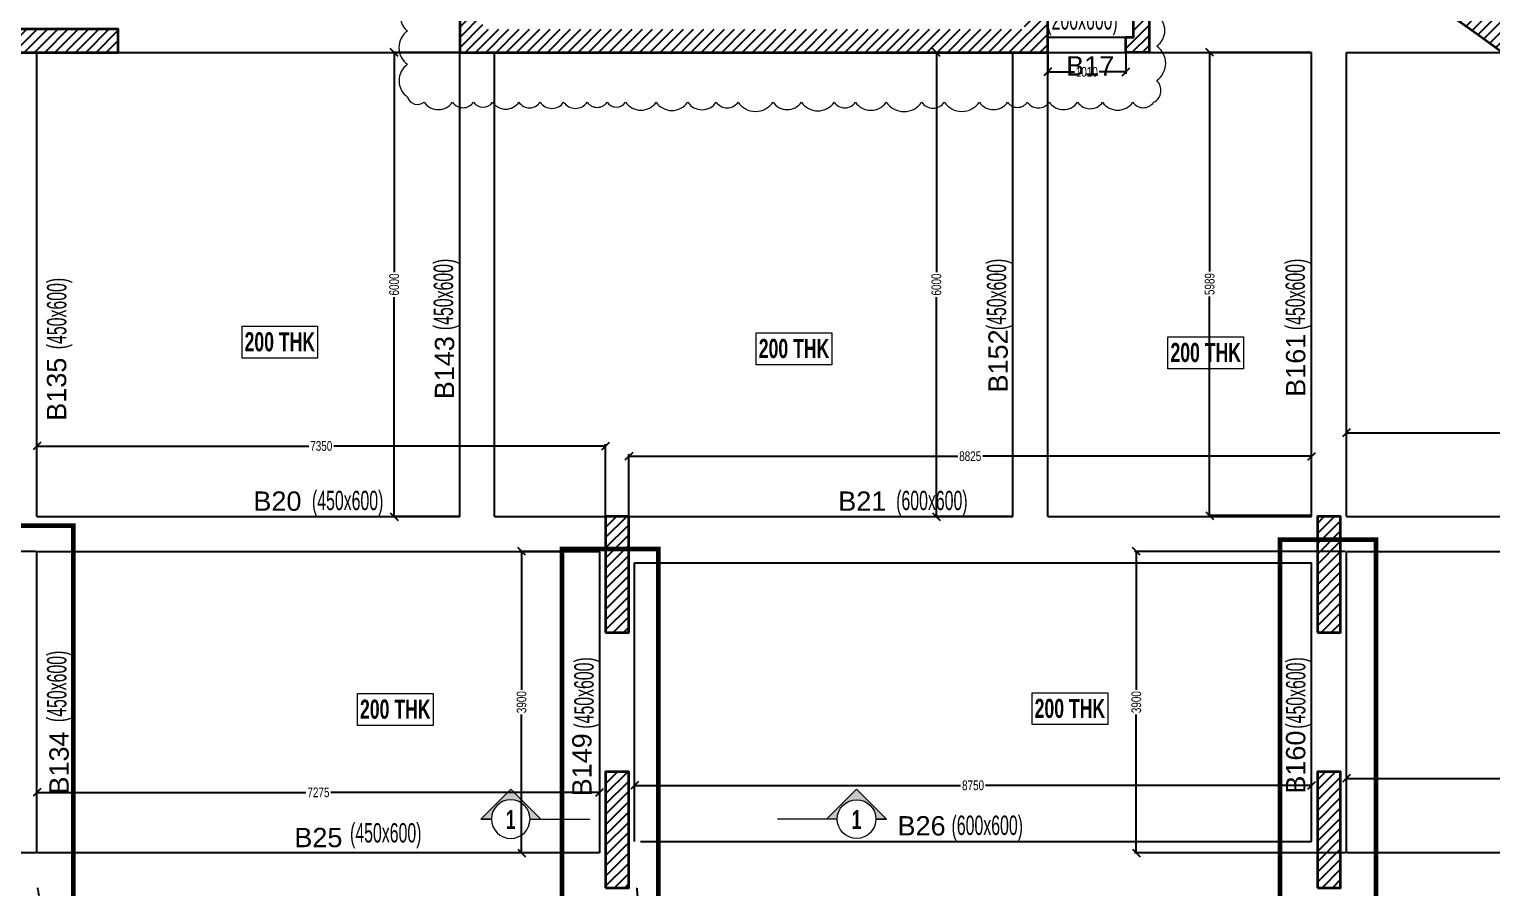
# Model space of a CAD drawing. Header units: millimetres. Extents: x 18542 to 87256, y 14692 to 73451.
# Drawn here: x 32736 to 51640, y 53562 to 64663 of the extents above; entities that cross this region are included whole.
import ezdxf
from ezdxf.enums import TextEntityAlignment as Align

# ---------------------------------------------------------------- set-up
doc = ezdxf.new("R2010")
doc.units = ezdxf.units.MM
doc.linetypes.add('HIDDEN', pattern=[0.375, 0.25, -0.125])
for name, color, linetype, lineweight in [('A-FLOR-IDEN', 11, 'Continuous', 9), ('G-ANNO-SYMB', 1, 'Continuous', 9), ('S-BEAM-IDEN', 2, 'Continuous', 9), ('S-COLS', 5, 'Continuous', 35)]:
    doc.layers.add(name, color=color, linetype=linetype, lineweight=lineweight)
for name, color, linetype in [('Beam Nos', 7, 'Continuous'), ('S-BEAM', 7, 'Continuous'), ('S-COL HATCH', 9, 'Continuous'), ('S-DIM', 7, 'Continuous')]:
    doc.layers.add(name, color=color, linetype=linetype)
doc.styles.add('SC-BBS1', font='SansSerif')
doc.styles.add('sobha.sed', font='swisscl.ttf')
doc.styles.add('Swis721 LtCn BT', font='swisscl.ttf', dxfattribs={"width": 0.9, "height": 233.355162})
doc.styles.add('Swis721 LtCn BT_B', font='', dxfattribs={"width": 0.9, "height": 246.918336})
doc.styles.get('Swis721 LtCn BT_B').set_extended_font_data('Swis721 LtCn BT', bold=True)
doc.dimstyles.new('S-50', dxfattribs={"dimscale": 50, "dimtxt": 2.5, "dimasz": 2, "dimexe": 0.5, "dimexo": 0.25, "dimgap": 0.25, "dimtad": 0, "dimdec": 0, "dimrnd": 0.0005, "dimzin": 0, "dimdsep": 46, "dimtxsty": 'sobha.sed', "dimblk": 'OBLIQUE', "dimcen": 0.09, "dimclrd": 8, "dimclre": 8, "dimclrt": 6, "dimadec": 0, "dimazin": 0, "dimtfac": 1, "dimtdec": 0, "dimtofl": 0, "dimtmove": 2, "dimatfit": 3, "dimfxl": 0.18, "dimtolj": 1, "dimtzin": 0, "dimlwd": -1, "dimlwe": -1, "dimarcsym": 0})
pattern_1 = [(45, (-31199541.81, 20886566.64), (-66.29126074, 66.29126074), [])]

# ---------------------------------------------------------------- blocks, each defined once
blk = doc.blocks.new('Detail View - M_Section Head - Structural Type 1-785420-STILT FLOOR FRAMING PLAN')
at = {"layer": 'G-ANNO-SYMB'}
h = blk.add_hatch(color=9, dxfattribs=at)
edge = h.paths.add_edge_path(flags=0)
edge.add_line((-8.5, 0), (-9.86, 0))
edge.add_line((-9.86, 0), (-5.99, 3.87))
edge.add_line((-5.99, 3.87), (-2.12, 0))
edge.add_line((-2.12, 0), (-3.5, 0))
edge.add_arc((-6, 0), 2.5, 360, 540)
for p, q in [((-5.99, 3.87), (-9.86, 0)), ((-5.99, 3.87), (-2.12, 0)), ((-8.5, 0), (-9.86, 0)), ((-3.5, 0), (-2.12, 0))]:
    blk.add_line(p, q, dxfattribs=at)
at = {"layer": 'G-ANNO-SYMB', "color": 5}
for p, q in [((-5.99, 3.87), (-9.86, 0)), ((-2.12, 0), (-5.99, 3.87)), ((-9.86, 0), (-8.5, 0)), ((-3.5, 0), (4.24, 0)), ((-3.5, 0), (-2.12, 0))]:
    blk.add_line(p, q, dxfattribs=at)
at = {"layer": 'G-ANNO-SYMB'}
blk.add_arc((-6, 0), 2.5, 360, 180, dxfattribs=at)
at = {"layer": 'G-ANNO-SYMB', "color": 5}
for start, end in [(360, 180), (180, 360)]:
    blk.add_arc((-6, 0), 2.5, start, end, dxfattribs=at)
blk = doc.blocks.new('_OBLIQUE')
at = {"color": 0, "linetype": 'ByBlock'}
blk.add_line((-0.5, -0.5), (0.5, 0.5), dxfattribs=at)
blk = doc.blocks.new('*D348')
at = {"layer": 'Defpoints', "color": 0, "transparency": 16777216}
for p in [(45901, 64363, 0), (46911, 64363, 0), (46911, 64112)]:
    blk.add_point(p, dxfattribs=at)
at = {"layer": 'S-DIM', "color": 8, "transparency": 16777216}
for p, q in [((45901, 64350), (45901, 64087)), ((46911, 64350), (46911, 64087)), ((45901, 64112), (46246, 64112)), ((46911, 64112), (46565, 64112))]:
    blk.add_line(p, q, dxfattribs=at)
at = {"layer": 'S-DIM', "color": 8, "transparency": 16777216, "xscale": 100, "yscale": 100, "zscale": 100, "rotation": 180}
blk.add_blockref('_OBLIQUE', (45901, 64112), dxfattribs=at)
at = {"layer": 'S-DIM', "color": 8, "transparency": 16777216, "xscale": 100, "yscale": 100, "zscale": 100}
blk.add_blockref('_OBLIQUE', (46911, 64112), dxfattribs=at)
at = {"layer": 'S-DIM', "color": 6, "transparency": 16777216, "insert": (46406, 64112), "char_height": 125, "attachment_point": 5, "style": 'sobha.sed'}
blk.add_mtext('\\A1;1010', dxfattribs=at)
blk = doc.blocks.new('*D351')
at = {"layer": 'Defpoints', "color": 0, "transparency": 16777216}
for p in [(40186, 59274), (32836, 58362, 0), (40186, 58362, 0)]:
    blk.add_point(p, dxfattribs=at)
at = {"layer": 'S-DIM', "color": 8, "transparency": 16777216}
for p, q in [((32836, 58374), (32836, 59299)), ((32836, 59274), (36351, 59274)), ((40186, 59274), (36672, 59274)), ((40186, 58374), (40186, 59299))]:
    blk.add_line(p, q, dxfattribs=at)
at = {"layer": 'S-DIM', "color": 8, "transparency": 16777216, "xscale": 100, "yscale": 100, "zscale": 100, "rotation": 180}
blk.add_blockref('_OBLIQUE', (32836, 59274), dxfattribs=at)
at = {"layer": 'S-DIM', "color": 8, "transparency": 16777216, "xscale": 100, "yscale": 100, "zscale": 100}
blk.add_blockref('_OBLIQUE', (40186, 59274), dxfattribs=at)
at = {"layer": 'S-DIM', "color": 6, "transparency": 16777216, "insert": (36511, 59274), "char_height": 125, "attachment_point": 5, "style": 'sobha.sed'}
blk.add_mtext('\\A1;7350', dxfattribs=at)
blk = doc.blocks.new('*D352')
at = {"layer": 'Defpoints', "color": 0, "transparency": 16777216}
for p in [(49311, 59142), (40486, 58363, 0), (49311, 58362, 0)]:
    blk.add_point(p, dxfattribs=at)
at = {"layer": 'S-DIM', "color": 8, "transparency": 16777216}
for p, q in [((40486, 58375), (40486, 59167)), ((40486, 59142), (44738, 59142)), ((49311, 59142), (45060, 59142)), ((49311, 58374), (49311, 59167))]:
    blk.add_line(p, q, dxfattribs=at)
at = {"layer": 'S-DIM', "color": 8, "transparency": 16777216, "xscale": 100, "yscale": 100, "zscale": 100, "rotation": 180}
blk.add_blockref('_OBLIQUE', (40486, 59142), dxfattribs=at)
at = {"layer": 'S-DIM', "color": 8, "transparency": 16777216, "xscale": 100, "yscale": 100, "zscale": 100}
blk.add_blockref('_OBLIQUE', (49311, 59142), dxfattribs=at)
at = {"layer": 'S-DIM', "color": 6, "transparency": 16777216, "insert": (44899, 59142), "char_height": 125, "attachment_point": 5, "style": 'sobha.sed'}
blk.add_mtext('\\A1;8825', dxfattribs=at)
blk = doc.blocks.new('*D353')
at = {"layer": 'Defpoints', "color": 0, "transparency": 16777216}
for p in [(57111, 59444), (49761, 58362), (57111, 58362)]:
    blk.add_point(p, dxfattribs=at)
at = {"layer": 'S-DIM', "color": 8, "transparency": 16777216}
for p, q in [((49761, 58374), (49761, 59469)), ((49761, 59444), (53276, 59444)), ((57111, 59444), (53597, 59444)), ((57111, 58374), (57111, 59469))]:
    blk.add_line(p, q, dxfattribs=at)
at = {"layer": 'S-DIM', "color": 8, "transparency": 16777216, "xscale": 100, "yscale": 100, "zscale": 100, "rotation": 180}
blk.add_blockref('_OBLIQUE', (49761, 59444), dxfattribs=at)
at = {"layer": 'S-DIM', "color": 8, "transparency": 16777216, "xscale": 100, "yscale": 100, "zscale": 100}
blk.add_blockref('_OBLIQUE', (57111, 59444), dxfattribs=at)
at = {"layer": 'S-DIM', "color": 6, "transparency": 16777216, "insert": (53436, 59444), "char_height": 125, "attachment_point": 5, "style": 'sobha.sed'}
blk.add_mtext('\\A1;7350', dxfattribs=at)
blk = doc.blocks.new('*D273')
at = {"layer": 'Defpoints', "color": 0, "transparency": 16777216}
for p in [(40111, 54795), (32836, 54012, 0), (40111, 54012)]:
    blk.add_point(p, dxfattribs=at)
at = {"layer": 'S-DIM', "color": 8, "transparency": 16777216}
for p, q in [((32836, 54024), (32836, 54820)), ((32836, 54795), (36313, 54795)), ((40111, 54795), (36634, 54795)), ((40111, 54024), (40111, 54820))]:
    blk.add_line(p, q, dxfattribs=at)
at = {"layer": 'S-DIM', "color": 8, "transparency": 16777216, "xscale": 100, "yscale": 100, "zscale": 100, "rotation": 180}
blk.add_blockref('_OBLIQUE', (32836, 54795), dxfattribs=at)
at = {"layer": 'S-DIM', "color": 8, "transparency": 16777216, "xscale": 100, "yscale": 100, "zscale": 100}
blk.add_blockref('_OBLIQUE', (40111, 54795), dxfattribs=at)
at = {"layer": 'S-DIM', "color": 6, "transparency": 16777216, "insert": (36474, 54795), "char_height": 125, "attachment_point": 5, "style": 'sobha.sed'}
blk.add_mtext('\\A1;7275', dxfattribs=at)
blk = doc.blocks.new('*D274')
at = {"layer": 'Defpoints', "color": 0, "transparency": 16777216}
for p in [(49311, 54886), (40561, 54162, 0), (49311, 54162)]:
    blk.add_point(p, dxfattribs=at)
at = {"layer": 'S-DIM', "color": 8, "transparency": 16777216}
for p, q in [((40561, 54174), (40561, 54911)), ((40561, 54886), (44775, 54886)), ((49311, 54886), (45097, 54886)), ((49311, 54174), (49311, 54911))]:
    blk.add_line(p, q, dxfattribs=at)
at = {"layer": 'S-DIM', "color": 8, "transparency": 16777216, "xscale": 100, "yscale": 100, "zscale": 100, "rotation": 180}
blk.add_blockref('_OBLIQUE', (40561, 54886), dxfattribs=at)
at = {"layer": 'S-DIM', "color": 8, "transparency": 16777216, "xscale": 100, "yscale": 100, "zscale": 100}
blk.add_blockref('_OBLIQUE', (49311, 54886), dxfattribs=at)
at = {"layer": 'S-DIM', "color": 6, "transparency": 16777216, "insert": (44936, 54886), "char_height": 125, "attachment_point": 5, "style": 'sobha.sed'}
blk.add_mtext('\\A1;8750', dxfattribs=at)
blk = doc.blocks.new('*D275')
at = {"layer": 'Defpoints', "color": 0, "transparency": 16777216}
for p in [(57111, 54977), (49761, 54012, 0), (57111, 54012, 0)]:
    blk.add_point(p, dxfattribs=at)
at = {"layer": 'S-DIM', "color": 8, "transparency": 16777216}
for p, q in [((49761, 54024), (49761, 55002)), ((49761, 54977), (53276, 54977)), ((57111, 54977), (53597, 54977)), ((57111, 54024), (57111, 55002))]:
    blk.add_line(p, q, dxfattribs=at)
at = {"layer": 'S-DIM', "color": 8, "transparency": 16777216, "xscale": 100, "yscale": 100, "zscale": 100, "rotation": 180}
blk.add_blockref('_OBLIQUE', (49761, 54977), dxfattribs=at)
at = {"layer": 'S-DIM', "color": 8, "transparency": 16777216, "xscale": 100, "yscale": 100, "zscale": 100}
blk.add_blockref('_OBLIQUE', (57111, 54977), dxfattribs=at)
at = {"layer": 'S-DIM', "color": 6, "transparency": 16777216, "insert": (53436, 54977), "char_height": 125, "attachment_point": 5, "style": 'sobha.sed'}
blk.add_mtext('\\A1;7350', dxfattribs=at)
blk = doc.blocks.new('*D438')
at = {"layer": 'Defpoints', "color": 0, "transparency": 16777216}
for p in [(31602, 57912), (32836, 57912), (32836, 54012, 0)]:
    blk.add_point(p, dxfattribs=at)
at = {"layer": 'S-DIM', "color": 8, "transparency": 16777216}
for p, q in [((32824, 57912), (31577, 57912)), ((31602, 57912), (31602, 56122)), ((31602, 54012), (31602, 55801)), ((32824, 54012), (31577, 54012))]:
    blk.add_line(p, q, dxfattribs=at)
at = {"layer": 'S-DIM', "color": 8, "transparency": 16777216, "xscale": 100, "yscale": 100, "zscale": 100}
for p, rotation in [((31602, 57912), 90), ((31602, 54012), 270)]:
    blk.add_blockref('_OBLIQUE', p, dxfattribs=dict(at, rotation=rotation))
at = {"layer": 'S-DIM', "color": 6, "transparency": 16777216, "insert": (31602, 55962), "char_height": 125, "attachment_point": 5, "rotation": 90, "style": 'sobha.sed'}
blk.add_mtext('\\A1;3900', dxfattribs=at)
blk = doc.blocks.new('*D439')
at = {"layer": 'Defpoints', "color": 0, "transparency": 16777216}
for p in [(40111, 57912), (39100, 54012), (40111, 54012, 0)]:
    blk.add_point(p, dxfattribs=at)
at = {"layer": 'S-DIM', "color": 8, "transparency": 16777216}
for p, q in [((40099, 57912), (39075, 57912)), ((39100, 57912), (39100, 56122)), ((39100, 54012), (39100, 55801)), ((40099, 54012), (39075, 54012))]:
    blk.add_line(p, q, dxfattribs=at)
at = {"layer": 'S-DIM', "color": 8, "transparency": 16777216, "xscale": 100, "yscale": 100, "zscale": 100}
for p, rotation in [((39100, 57912), 90), ((39100, 54012), 270)]:
    blk.add_blockref('_OBLIQUE', p, dxfattribs=dict(at, rotation=rotation))
at = {"layer": 'S-DIM', "color": 6, "transparency": 16777216, "insert": (39100, 55962), "char_height": 125, "attachment_point": 5, "rotation": 90, "style": 'sobha.sed'}
blk.add_mtext('\\A1;3900', dxfattribs=at)
blk = doc.blocks.new('*D440')
at = {"layer": 'Defpoints', "color": 0, "transparency": 16777216}
for p in [(49761, 57912, 0), (47046, 54012), (49761, 54012)]:
    blk.add_point(p, dxfattribs=at)
at = {"layer": 'S-DIM', "color": 8, "transparency": 16777216}
for p, q in [((49749, 57912), (47021, 57912)), ((47046, 57912), (47046, 56122)), ((47046, 54012), (47046, 55801)), ((49749, 54012), (47021, 54012))]:
    blk.add_line(p, q, dxfattribs=at)
at = {"layer": 'S-DIM', "color": 8, "transparency": 16777216, "xscale": 100, "yscale": 100, "zscale": 100}
for p, rotation in [((47046, 57912), 90), ((47046, 54012), 270)]:
    blk.add_blockref('_OBLIQUE', p, dxfattribs=dict(at, rotation=rotation))
at = {"layer": 'S-DIM', "color": 6, "transparency": 16777216, "insert": (47046, 55962), "char_height": 125, "attachment_point": 5, "rotation": 90, "style": 'sobha.sed'}
blk.add_mtext('\\A1;3900', dxfattribs=at)
blk = doc.blocks.new('*D445')
at = {"layer": 'Defpoints', "color": 0, "transparency": 16777216}
for p in [(38301, 64362, 0), (37453, 58362), (38301, 58362)]:
    blk.add_point(p, dxfattribs=at)
at = {"layer": 'S-DIM', "color": 8, "transparency": 16777216}
for p, q in [((38288, 64362), (37428, 64362)), ((37453, 64362), (37453, 61523)), ((37453, 58362), (37453, 61200)), ((38288, 58362), (37428, 58362))]:
    blk.add_line(p, q, dxfattribs=at)
at = {"layer": 'S-DIM', "color": 8, "transparency": 16777216, "xscale": 100, "yscale": 100, "zscale": 100}
for p, rotation in [((37453, 64362), 90), ((37453, 58362), 270)]:
    blk.add_blockref('_OBLIQUE', p, dxfattribs=dict(at, rotation=rotation))
at = {"layer": 'S-DIM', "color": 6, "transparency": 16777216, "insert": (37453, 61362), "char_height": 125, "attachment_point": 5, "rotation": 90, "style": 'sobha.sed'}
blk.add_mtext('\\A1;6000', dxfattribs=at)
blk = doc.blocks.new('*D446')
at = {"layer": 'Defpoints', "color": 0, "transparency": 16777216}
for p in [(44462, 64362), (45451, 64362, 0), (45451, 58362)]:
    blk.add_point(p, dxfattribs=at)
at = {"layer": 'S-DIM', "color": 8, "transparency": 16777216}
for p, q in [((45438, 64362), (44437, 64362)), ((44462, 64362), (44462, 61523)), ((44462, 58362), (44462, 61200)), ((45438, 58362), (44437, 58362))]:
    blk.add_line(p, q, dxfattribs=at)
at = {"layer": 'S-DIM', "color": 8, "transparency": 16777216, "xscale": 100, "yscale": 100, "zscale": 100}
for p, rotation in [((44462, 64362), 90), ((44462, 58362), 270)]:
    blk.add_blockref('_OBLIQUE', p, dxfattribs=dict(at, rotation=rotation))
at = {"layer": 'S-DIM', "color": 6, "transparency": 16777216, "insert": (44462, 61362), "char_height": 125, "attachment_point": 5, "rotation": 90, "style": 'sobha.sed'}
blk.add_mtext('\\A1;6000', dxfattribs=at)
blk = doc.blocks.new('*D447')
at = {"layer": 'Defpoints', "color": 0, "transparency": 16777216}
for p in [(49311, 64363, 0), (47994, 58374), (49311, 58374)]:
    blk.add_point(p, dxfattribs=at)
at = {"layer": 'S-DIM', "color": 8, "transparency": 16777216}
for p, q in [((49299, 64363), (47969, 64363)), ((47994, 64363), (47994, 61529)), ((47994, 58374), (47994, 61207)), ((49299, 58374), (47969, 58374))]:
    blk.add_line(p, q, dxfattribs=at)
at = {"layer": 'S-DIM', "color": 8, "transparency": 16777216, "xscale": 100, "yscale": 100, "zscale": 100}
for p, rotation in [((47994, 64363), 90), ((47994, 58374), 270)]:
    blk.add_blockref('_OBLIQUE', p, dxfattribs=dict(at, rotation=rotation))
at = {"layer": 'S-DIM', "color": 6, "transparency": 16777216, "insert": (47994, 61368), "char_height": 125, "attachment_point": 5, "rotation": 90, "style": 'sobha.sed'}
blk.add_mtext('\\A1;5989', dxfattribs=at)

msp = doc.modelspace()

# ---------------------------------------------------------------- hatches: boundary and pattern name
at = {"layer": 'S-COL HATCH', "transparency": 33554687}
h = msp.add_hatch(dxfattribs=at)
h.set_pattern_fill('ANSI31', color=256, scale=750)
h.set_pattern_definition(pattern_1)
h.paths.add_polyline_path([(39411.4, 70462.7), (38300.6, 70462.7), (38300.6, 69662.7), (38600.6, 69662.7), (38600.6, 70162.7), (39411.4, 70162.7)], flags=17)
h.paths.add_polyline_path([(39711.4, 70462.7), (39411.4, 70462.7), (39411.4, 70162.7), (39711.4, 70162.7)], flags=17)
edge = h.paths.add_edge_path()
edge.add_line((39749.9, 70462.7), (40303.7, 70462.7))
edge.add_line((40303.7, 70462.7), (40175.4, 70327))
edge.add_line((40175.4, 70327), (39990.5, 70310.1))
edge.add_line((39990.5, 70310.1), (39711.4, 70462.7))
edge.add_line((39711.4, 70462.7), (39711.4, 70162.7))
edge.add_line((39711.4, 70162.7), (40400.6, 70162.7))
edge.add_line((40400.6, 70162.7), (40400.6, 68362.7))
edge.add_line((40400.6, 68362.7), (38600.6, 68362.7))
edge.add_line((38600.6, 68362.7), (38600.6, 68662.7))
edge.add_line((38600.6, 68662.7), (38300.6, 68662.7))
edge.add_line((38300.6, 68662.7), (38300.6, 66112.7))
edge.add_line((38300.6, 66112.7), (38600.6, 66112.7))
edge.add_line((38600.6, 66112.7), (38600.6, 68062.7))
edge.add_line((38600.6, 68062.7), (45441.7, 68062.7))
edge.add_line((45441.7, 68062.7), (45441.7, 68362.7))
edge.add_line((45441.7, 68362.7), (45127.1, 68362.7))
edge.add_line((45127.1, 68362.7), (45122.8, 68352.6))
edge.add_arc((27066.6, 30432.3), 41999.7, 64.53794, 64.5701)
edge.add_line((45101.5, 68362.7), (40700.6, 68362.7))
edge.add_line((40700.6, 68362.7), (40700.6, 70462.7))
edge.add_line((40700.6, 70462.7), (40596.3, 70462.7))
edge.add_line((40596.3, 70462.7), (40303.7, 70462.7))
edge.add_arc((40026.8, 70660.6), 340.3, 215.54825, 324.45175, ccw=False)
h.paths.add_polyline_path([(45900.6, 68362.7), (45441.7, 68362.7), (45441.7, 68062.7), (45600.6, 68062.7), (45600.6, 64662.7), (45441.7, 64662.7), (45441.7, 64362.7), (45900.6, 64362.7)])
h.paths.add_polyline_path([(45441.7, 64662.7), (38600.6, 64662.7), (38600.6, 64862.7), (38300.6, 64862.7), (38300.6, 64362.7), (45441.7, 64362.7)])
h = msp.add_hatch(dxfattribs=at)
h.set_pattern_fill('ANSI31', color=256, scale=750)
h.set_pattern_definition(pattern_1)
h.paths.add_polyline_path([(47210.6, 65661.6), (45900.6, 65661.5), (45900.6, 65461.5), (47010.6, 65461.6), (47010.6, 64561.5), (46910.6, 64561.6), (46910.6, 64362.7), (47210.6, 64361.5), (47210.6, 64561.5)])
h = msp.add_hatch(dxfattribs=at)
h.set_pattern_fill('ANSI31', color=256, scale=750)
h.set_pattern_definition(pattern_1)
h.paths.add_polyline_path([(50448, 65724.5), (50253.2, 65433.7, -0.0119099), (51888.2, 64280.8), (52083.2, 64571.9, 0.0118114)])
h = msp.add_hatch(dxfattribs=at)
h.set_pattern_fill('ANSI31', color=256, scale=750)
h.set_pattern_definition(pattern_1)
h.paths.add_polyline_path([(33886.2, 64362.7), (33886.2, 64662.7), (32386.2, 64662.7), (32386.2, 64362.7)])
h = msp.add_hatch(dxfattribs=at)
h.set_pattern_fill('ANSI31', color=256, scale=750)
h.set_pattern_definition(pattern_1)
h.paths.add_polyline_path([(40486.2, 58362.7), (40186.2, 58362.7), (40186.2, 56862.7), (40486.2, 56862.7)])
h = msp.add_hatch(dxfattribs=at)
h.set_pattern_fill('ANSI31', color=256, scale=750)
h.set_pattern_definition(pattern_1)
h.paths.add_polyline_path([(49686.2, 58362.7), (49386.2, 58362.7), (49386.2, 56862.7), (49686.2, 56862.7)])
h = msp.add_hatch(dxfattribs=at)
h.set_pattern_fill('ANSI31', color=256, scale=750)
h.set_pattern_definition(pattern_1)
h.paths.add_polyline_path([(40486.2, 55062.7), (40186.2, 55062.7), (40186.2, 53562.7), (40486.2, 53562.7)])
h = msp.add_hatch(dxfattribs=at)
h.set_pattern_fill('ANSI31', color=256, scale=750)
h.set_pattern_definition(pattern_1)
h.paths.add_polyline_path([(49686.2, 55062.7), (49386.2, 55062.7), (49386.2, 53562.7), (49686.2, 53562.7)])

# ---------------------------------------------------------------- linework, layer by layer
at = {"color": 1, "const_width": 60}
for points in [[(32064.9, 58242.8), (33307.6, 58242.8), (33307.6, 53121.9), (32064.9, 53121.9)], [(48902.1, 58063.2), (50144.8, 58063.2), (50144.8, 52942.3), (48902.1, 52942.3)], [(39623.2, 57940.6), (40865.9, 57940.6), (40865.9, 52819.7), (39623.2, 52819.7)]]:
    msp.add_lwpolyline(points, close=True, dxfattribs=at)
at = {"layer": 'A-FLOR-IDEN', "color": 8, "flags": 128}
for points in [[(36463.8, 60823.4), (36463.8, 60411.6), (35486.3, 60411.6), (35486.3, 60823.4)], [(36463.8, 60823.4), (36463.8, 60411.6), (35486.3, 60411.6), (35486.3, 60823.4)], [(43110.3, 60736.5), (43110.3, 60324.7), (42132.8, 60324.7), (42132.8, 60736.5)], [(43110.3, 60736.5), (43110.3, 60324.7), (42132.8, 60324.7), (42132.8, 60736.5)], [(48431.8, 60685), (48431.8, 60273.2), (47454.3, 60273.2), (47454.3, 60685)], [(48431.8, 60685), (48431.8, 60273.2), (47454.3, 60273.2), (47454.3, 60685)], [(37955.8, 56072.9), (37955.8, 55661.1), (36978.3, 55661.1), (36978.3, 56072.9)], [(37955.8, 56072.9), (37955.8, 55661.1), (36978.3, 55661.1), (36978.3, 56072.9)], [(46676.3, 56082.9), (46676.3, 55671.1), (45698.8, 55671.1), (45698.8, 56082.9)], [(46676.3, 56082.9), (46676.3, 55671.1), (45698.8, 55671.1), (45698.8, 56082.9)]]:
    msp.add_lwpolyline(points, close=True, dxfattribs=at)
at = {"layer": 'S-BEAM', "linetype": 'HIDDEN'}
for p, q in [((45900.6, 64561.5, 0), (46910.8, 64561.6, 0)), ((32836.2, 58361.5, 0), (32836.2, 64361.5, 0)), ((32836.2, 64361.5), (38300.6, 64361.5, 0)), ((38300.6, 58361.5, 0), (38300.6, 64361.5, 0)), ((38750.6, 58361.5, 0), (38750.6, 64361.5, 0)), ((45450.6, 58361.5, 0), (45450.6, 64361.5, 0)), ((45900.6, 64361.5, 0), (49311.2, 64361.5)), ((45900.6, 58361.5, 0), (45900.6, 64361.5, 0)), ((49311.2, 58361.5, 0), (49311.2, 64362.7, 0)), ((49761.2, 64361.5), (51778.6, 64361.5)), ((49761.2, 58361.5, 0), (49761.2, 64361.5, 0)), ((32836.2, 58361.5), (38300.6, 58361.5)), ((38750.6, 58361.5), (45450.6, 58361.5)), ((45900.6, 58361.5), (49311.2, 58361.5)), ((49761.2, 58361.5), (57111.2, 58361.5)), ((32836.2, 54011.6, 0), (32836.2, 57911.5, 0)), ((32836.2, 57911.5), (40111.2, 57911.5)), ((40111.2, 54011.6, 0), (40111.2, 57911.5, 0)), ((49761.2, 57911.5), (57111.2, 57911.5)), ((49761.2, 54011.6, 0), (49761.2, 57911.5, 0)), ((40561.2, 54161.6, 0), (40561.2, 57761.5, 0)), ((40561.2, 57761.5), (49311.2, 57761.5)), ((49311.2, 54161.6, 0), (49311.2, 57761.5, 0)), ((40636.2, 54161.6), (49311.2, 54161.6)), ((40111.2, 54011.6), (32836.2, 54011.6)), ((57111.2, 54011.6), (49761.2, 54011.6)), ((34032, 47498), (32844.5, 53562.7, 0)), ((40587.2, 53562.7, 0), (41139.3, 47434, 0))]:
    msp.add_line(p, q, dxfattribs=at)
at = {"layer": 'S-BEAM', "ltscale": 250000, "elevation": 0}
for points in [[(86140.8, 49574.9, -0.1044195), (54023.7, 63039.9, 0.059137), (45900.6, 68362.7, 0.059137)], [(86075, 49231.1, -0.1044683), (53811.2, 62761.4, 0.0581656), (45900.6, 67971.3, 0.0581656)]]:
    msp.add_lwpolyline(points, format="xyb", dxfattribs=at)
at = {"layer": 'S-BEAM-IDEN'}
msp.add_lwpolyline([(37626.6, 64980.1, 0.5205671), (37626.6, 64639.5, 0.5205671), (37626.6, 64209, 0.5205671), (37626.6, 63784.6, 0.5205671), (37840.6, 63718.5, 0.5205671), (38206.4, 63718.5, 0.5205671), (38478.9, 63718.5, 0.5205671), (38724.6, 63718.5, 0.5205671), (39065.6, 63718.5, 0.5205671), (39340.7, 63718.5, 0.5205671), (39644, 63718.5, 0.5205671), (39949.5, 63718.5, 0.5205671), (40204.2, 63718.5, 0.5205671), (40445.1, 63718.5, 0.5205671), (40839.1, 63718.5, 0.5205671), (41247.3, 63718.5, 0.5205671), (41617.2, 63718.5, 0.5205671), (41897.7, 63718.5, 0.5205671), (42350.7, 63718.5, 0.5205671), (42716.4, 63718.5, 0.5205671), (43141.4, 63718.5, 0.5205671), (43416.3, 63718.5, 0.5205671), (43814.2, 63718.5, 0.5205671), (44273, 63718.5, 0.5205671), (44563.9, 63718.5, 0.5205671), (45017, 63718.5, 0.5205671), (45383, 63718.5, 0.5205671), (45637.2, 63718.5, 0.5205671), (45921.6, 63718.5, 0.5205671), (46287.1, 63718.5, 0.5205671), (46609.1, 63718.5, 0.5205671), (47000.1, 63718.5, 0.5205671), (47270.3, 63718.5, 0.5205671), (47309.8, 64000.1, 0.5205671), (47309.8, 64444.7, 0.5205671), (47309.8, 64847.1, 0.5205671)], format="xyb", dxfattribs=at)
at = {"layer": 'S-COLS'}
for p, q in [((45900.6, 64362.7, 0), (45900.6, 68362.7, 0)), ((38300.6, 64862.7, 0), (38300.6, 64362.7, 0)), ((38300.6, 64362.7, 0), (45900.6, 64362.7, 0))]:
    msp.add_line(p, q, dxfattribs=at)
at = {"layer": 'S-COLS', "elevation": 0}
msp.add_lwpolyline([(45900.6, 65661.5), (47210.6, 65661.6), (47210.6, 64561.5), (47210.6, 64361.5), (46910.6, 64362.7), (46910.6, 64561.6), (47010.6, 64561.5), (47010.6, 65461.6), (45900.6, 65461.5), (45900.6, 65661.5)], dxfattribs=at)
msp.add_lwpolyline([(50448, 65724.5), (50253.2, 65433.7, -0.0119099), (51888.2, 64280.8), (52083.2, 64571.9, 0.0118114), (50448, 65724.5)], format="xyb", dxfattribs=at)
for points in [[(32386.2, 64662.7), (32386.2, 64362.7), (33886.2, 64362.7), (33886.2, 64662.7)], [(40186.2, 56862.7), (40486.2, 56862.7), (40486.2, 58362.7), (40186.2, 58362.7)], [(40186.2, 56862.7), (40486.2, 56862.7), (40486.2, 58362.7), (40186.2, 58362.7)], [(49386.2, 56862.7), (49686.2, 56862.7), (49686.2, 58362.7), (49386.2, 58362.7)], [(49386.2, 56862.7), (49686.2, 56862.7), (49686.2, 58362.7), (49386.2, 58362.7)], [(40186.2, 53562.7), (40486.2, 53562.7), (40486.2, 55062.7), (40186.2, 55062.7)], [(40186.2, 53562.7), (40486.2, 53562.7), (40486.2, 55062.7), (40186.2, 55062.7)], [(49386.2, 53562.7), (49686.2, 53562.7), (49686.2, 55062.7), (49386.2, 55062.7)], [(49386.2, 53562.7), (49686.2, 53562.7), (49686.2, 55062.7), (49386.2, 55062.7)]]:
    msp.add_lwpolyline(points, close=True, dxfattribs=at)

# ---------------------------------------------------------------- block references
at = {"layer": 'G-ANNO-SYMB', "extrusion": (0, 0, -1), "yscale": 99.99999999999991, "zscale": 99.99999999999991}
for p, xscale in [((-39559.6, 54450.3), -99.99999999999991), ((-42830.2, 54450.3), 99.99999999999991)]:
    msp.add_blockref('Detail View - M_Section Head - Structural Type 1-785420-STILT FLOOR FRAMING PLAN', p, dxfattribs=dict(at, xscale=xscale))

# ---------------------------------------------------------------- texts
at = {"layer": 'A-FLOR-IDEN', "color": 1, "char_height": 246.92, "width": 1155, "attachment_point": 2, "line_spacing_factor": 0.964267, "style": 'Swis721 LtCn BT_B'}
for insert in [(35975.1, 60745.3), (35975.1, 60745.3), (42621.6, 60658.5), (42621.6, 60658.5), (47943.1, 60607), (47943.1, 60607), (37467.1, 55994.8), (37467.1, 55994.8), (46187.6, 56004.8), (46187.6, 56004.8)]:
    msp.add_mtext('200 THK', dxfattribs=dict(at, insert=insert))
at = {"layer": 'Beam Nos', "color": 3, "style": 'SC-BBS1'}
for s, p in [('B17', (46450.1, 63988.9, 0)), ('B20', (35944.2, 58361.5)), ('B21', (43504.2, 58361.5)), ('B26', (44270.2, 54163.1)), ('B25', (36473.7, 54011.6))]:
    msp.add_text(s, height=250, dxfattribs=at).set_placement(p, align=Align.BOTTOM_CENTER)
for s, p in [('B152', (45459.2, 60373.8, 0)), ('B161', (49305.5, 60318.2, 0)), ('B143', (38303.6, 60286.8)), ('B135', (33289.3, 60008.2, 0)), ('B160', (49305.5, 55186.7, 0)), ('B134', (33321, 55175.6, 0)), ('B149', (40079, 55151.5, 0))]:
    msp.add_text(s, height=250, rotation=90, dxfattribs=at).set_placement(p, align=Align.BOTTOM_CENTER)
at = {"layer": 'G-ANNO-SYMB', "color": 5, "char_height": 246.9, "width": 330, "attachment_point": 2, "line_spacing_factor": 0.964267, "style": 'Swis721 LtCn BT_B'}
for insert in [(38959.2, 54566.7), (43430.6, 54566.7)]:
    msp.add_mtext('1', dxfattribs=dict(at, insert=insert))
at = {"layer": 'S-BEAM-IDEN', "color": 3, "style": 'Swis721 LtCn BT', "width": 0.8}
for s, p in [('(200x600)', (45883.3, 64657.7, 0)), ('(450x600)', (36390.4, 58444.9)), ('(600x600)', (43942.1, 58444.9)), ('(600x600)', (44657.9, 54244.9)), ('(450x600)', (36882.9, 54147.6))]:
    msp.add_text(s, height=250, dxfattribs=at).set_placement(p)
for p in [(38213.7, 60772.3, 0), (45363.7, 60772.3, 0), (49224.4, 60772.3, 0), (33215.9, 60525.2), (33215.9, 55704.4), (40031.4, 55619.4, 0), (49231.4, 55619.4, 0)]:
    msp.add_text('(450x600)', height=250, rotation=90, dxfattribs=at).set_placement(p)

# ---------------------------------------------------------------- dimensions: what is measured, and where the dimension line sits
at = {"layer": 'S-DIM', "color": 1}
for base, p1, p2, picture, middle in [((37452.8, 58361.5), (38300.6, 64361.5, 0), (38300.6, 58361.5), '*D445', (37452.8, 61361.5)), ((44462.2, 64361.5), (45450.6, 58361.5), (45450.6, 64361.5, 0), '*D446', (44462.2, 61361.5)), ((47993.9, 58374), (49311.2, 64362.7, 0), (49311.2, 58374), '*D447', (47993.9, 61368.4)), ((31601.7, 57911.5), (32836.2, 54011.6, 0), (32836.2, 57911.5), '*D438', (31601.7, 55961.5)), ((39100.3, 54011.6), (40111.2, 57911.5), (40111.2, 54011.6, 0), '*D439', (39100.3, 55961.5)), ((47046.3, 54011.6), (49761.2, 57911.5, 0), (49761.2, 54011.6), '*D440', (47046.3, 55961.5))]:
    dim = msp.add_linear_dim(base=base, p1=p1, p2=p2, angle=90, dimstyle='S-50', dxfattribs=at)
    dim.commit()
    dim.dimension.update_dxf_attribs({"geometry": picture, "text_midpoint": middle})
for base, p1, p2, picture, middle in [((46910.6, 64112), (45900.6, 64362.7, 0), (46910.6, 64362.7, 0), '*D348', (46405.6, 64112)), ((57111.2, 59444.1), (49761.2, 58361.5), (57111.2, 58361.5), '*D353', (53436.2, 59444.1)), ((40186.2, 59273.6), (32836.2, 58361.5, 0), (40186.2, 58361.5, 0), '*D351', (36511.2, 59273.6)), ((49311.2, 59141.7), (40486.2, 58362.7, 0), (49311.2, 58361.5, 0), '*D352', (44898.7, 59141.7)), ((57111.2, 54977.2), (49761.2, 54011.6, 0), (57111.2, 54011.6, 0), '*D275', (53436.2, 54977.2)), ((49311.2, 54885.8), (40561.2, 54161.6, 0), (49311.2, 54161.6), '*D274', (44936.2, 54885.8))]:
    dim = msp.add_linear_dim(base=base, p1=p1, p2=p2, dimstyle='S-50', dxfattribs=at)
    dim.commit()
    dim.dimension.update_dxf_attribs({"geometry": picture, "text_midpoint": middle})
dim = msp.add_aligned_dim(p1=(32836.2, 54011.6, 0), p2=(40111.2, 54011.6), distance=783.3, dimstyle='S-50', dxfattribs=at)
dim.commit()
dim.dimension.update_dxf_attribs({"geometry": '*D273', "text_midpoint": (36473.7, 54794.9)})

doc.saveas('drawing.dxf')
